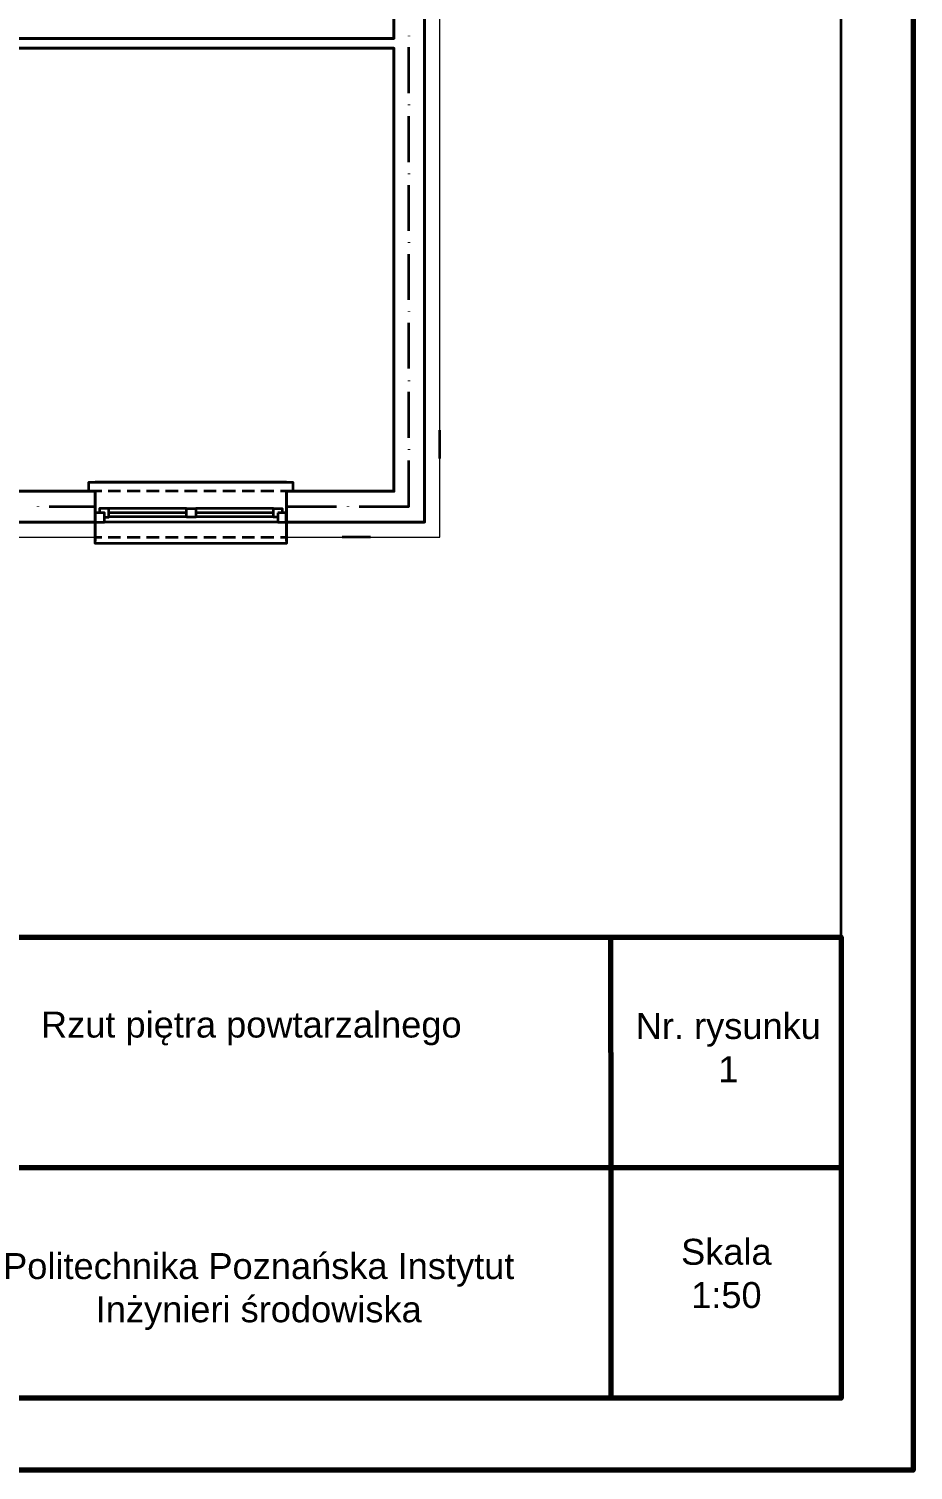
# Model space of a CAD drawing. Header units: millimetres. Extents: x 135 to 13042, y 991 to 8969.
# Drawn here: x 12428 to 13042, y 5784 to 6784 of the extents above; entities that cross this region are included whole.
import ezdxf

# ---------------------------------------------------------------- set-up
doc = ezdxf.new("R2010")
doc.units = ezdxf.units.MM
doc.styles.add('numery działek', font='arial.ttf', dxfattribs={"height": 15})

msp = doc.modelspace()

# ---------------------------------------------------------------- linework, layer by layer
at = {"linetype": 'ByBlock', "lineweight": 70}
for p, q in [((12832.4, 6073.7), (12832.4, 5833.7)), ((11872.4, 5993.7), (12992.4, 5993.7))]:
    msp.add_line(p, q, dxfattribs=at)
for points in [[(7442.4, 7883.7), (13042.4, 7883.7), (13042.4, 5783.7), (7442.4, 5783.7)], [(11712.4, 6153.7), (12992.4, 6153.7), (12992.4, 5833.7), (11712.4, 5833.7)]]:
    msp.add_lwpolyline(points, close=True, dxfattribs=at)
at = {"linetype": 'ByBlock', "lineweight": 35}
msp.add_lwpolyline([(7542.4, 7833.7), (7542.4, 5833.7), (12992.4, 5833.7), (12992.4, 7833.7)], close=True, dxfattribs=at)
at = {"lineweight": 40}
for points in [[(12607.2, 6441.8), (12703.1, 6441.8), (12703.1, 7092.7), (12681.8, 7092.7), (12681.8, 6777.4), (12357.4, 6777.4), (12357.4, 6781.9), (12336.4, 6781.9), (12336.4, 6717.4), (12357.4, 6717.4), (12357.4, 6770.6), (12681.8, 6770.6), (12681.8, 6463.1), (12607.2, 6463.1), (12607.2, 6431.3)], [(12474.4, 6431.3), (12474.4, 6463.1), (12357.4, 6463.1), (12357.4, 6636.7), (12336.4, 6636.7), (12336.4, 6597), (12306, 6597), (12306, 6589.9), (12309.8, 6589.9), (12306, 6589.9)], [(12240.4, 6309), (12357.4, 6309), (12357.4, 6441.8), (12474.4, 6441.8)]]:
    msp.add_lwpolyline(points, dxfattribs=at)
at = {"lineweight": 9}
for points in [[(12607.2, 6431.3), (12713.6, 6431.3), (12713.6, 7092.7), (12703.1, 7092.7)], [(12240.4, 6298.5), (12368.3, 6298.5), (12368.3, 6431.3), (12474.4, 6431.3)]]:
    msp.add_lwpolyline(points, dxfattribs=at)
at = {"lineweight": 35}
for points in [[(12429.8, 6777.4), (12449.7, 6777.4)], [(12439.5, 6777.4), (12439.5, 6777)], [(12692.2, 6779.2), (12692.2, 6778.9)], [(12429.8, 6770.6), (12449.7, 6770.6)], [(12692.2, 6739.5), (12692.2, 6771.4)], [(12692.2, 6731.6), (12692.2, 6731.2)], [(12692.2, 6691.5), (12692.2, 6723.4)], [(12692.2, 6683.6), (12692.2, 6683.2)], [(12692.2, 6643.9), (12692.2, 6675.7)], [(12692.2, 6636), (12692.2, 6635.6)], [(12692.2, 6595.9), (12692.2, 6627.7)], [(12692.2, 6588), (12692.2, 6587.6)], [(12692.2, 6548.3), (12692.2, 6580.1)], [(12692.2, 6540), (12692.2, 6539.6)], [(12692.2, 6500.3), (12692.2, 6532.1)], [(12713.6, 6486), (12713.6, 6505.5)], [(12657.7, 6452.6), (12692.2, 6452.6), (12692.2, 6484.5)], [(12692.2, 6492.4), (12692.2, 6492)], [(12478.9, 6463.1), (12469.9, 6463.1), (12469.9, 6469.5), (12611.7, 6469.5), (12611.7, 6463.1), (12603, 6463.1)], [(12607.2, 6469.5), (12474.4, 6469.5)], [(12607.2, 6428.6), (12607.2, 6463.1), (12607.2, 6426.8), (12474.4, 6426.8), (12474.4, 6463.1), (12474.4, 6428.6)], [(12492, 6463.1), (12483.4, 6463.1)], [(12505.5, 6463.1), (12496.5, 6463.1)], [(12518.7, 6463.1), (12510, 6463.1)], [(12532.1, 6463.1), (12523.1, 6463.1)], [(12545.3, 6463.1), (12536.3, 6463.1)], [(12558.4, 6463.1), (12549.8, 6463.1)], [(12571.9, 6463.1), (12562.9, 6463.1)], [(12585, 6463.1), (12576.4, 6463.1)], [(12598.5, 6463.1), (12589.5, 6463.1)], [(12665.6, 6463.1), (12645.8, 6463.1)], [(12646.5, 6463.1), (12666.4, 6463.1)], [(12434.6, 6452.6), (12434.6, 6452.3)], [(12442.5, 6452.6), (12474.4, 6452.6)], [(12607.2, 6452.6), (12642, 6452.6)], [(12649.9, 6452.6), (12649.9, 6452.3)], [(12480.8, 6445.1), (12483.8, 6445.1), (12483.8, 6451.1), (12477.4, 6451.1), (12477.4, 6448.1)], [(12537.8, 6451.1), (12483.8, 6451.1)], [(12537.8, 6448.1), (12483.8, 6448.1)], [(12537.8, 6445.5), (12483.8, 6445.5)], [(12601.1, 6445.1), (12598.1, 6445.1), (12598.1, 6451.1), (12544.2, 6451.1)], [(12598.1, 6448.1), (12544.2, 6448.1)], [(12598.1, 6445.5), (12544.2, 6445.5)], [(12598.1, 6451.1), (12604.1, 6451.1), (12604.1, 6448.1)], [(12601.1, 6441.8), (12480.8, 6441.8)], [(12474.4, 6431.3), (12478.9, 6431.3)], [(12483.4, 6431.3), (12492, 6431.3)], [(12496.5, 6431.3), (12505.5, 6431.3)], [(12510, 6431.3), (12518.7, 6431.3)], [(12523.1, 6431.3), (12532.1, 6431.3)], [(12536.3, 6431.3), (12545.3, 6431.3)], [(12549.8, 6431.3), (12558.4, 6431.3)], [(12562.9, 6431.3), (12571.9, 6431.3)], [(12576.4, 6431.3), (12585, 6431.3)], [(12589.5, 6431.3), (12598.5, 6431.3)], [(12603, 6431.3), (12607.2, 6431.3)], [(12665.6, 6431.3), (12645.8, 6431.3)]]:
    msp.add_lwpolyline(points, dxfattribs=at)
for points in [[(12645.8, 6777.4), (12665.6, 6777.4)], [(12666.4, 6770.6), (12646.5, 6770.6)], [(12681.8, 6484.9), (12681.8, 6504.8)], [(12474.4, 6448.1), (12474.4, 6441.8), (12480.8, 6441.8), (12480.8, 6448.1)], [(12537.8, 6445.1), (12537.8, 6451.1), (12540.8, 6451.1), (12544.2, 6451.1), (12544.2, 6445.1), (12540.8, 6445.1)], [(12601.1, 6448.1), (12601.1, 6441.8), (12607.1, 6441.8), (12607.1, 6448.1)]]:
    msp.add_lwpolyline(points, close=True, dxfattribs=at)
at = {"linetype": 'ByBlock', "lineweight": 70}
msp.add_lwpolyline([(12832.4, 6073.7), (12832.4, 6153.7), (12992.4, 6153.7), (12992.4, 6073.7)], dxfattribs=at)

# ---------------------------------------------------------------- texts
at = {"lineweight": 35, "char_height": 18, "attachment_point": 1, "style": 'numery działek'}
for s, width, gutter_width, heights, insert in [('\\pxqc;Rzut piętra powtarzalnego', 370.145, 75, [0], (12397.7, 6102)), ('\\pxqc;Nr. rysunku\\P1', 252.981, 16.2, [67.8], (12787.5, 6101)), ('\\pxqc;Skala\\P1:50', 48.708, 75, [0], (12888.3, 5944.3)), ('\\pxqc;Politechnika Poznańska Instytut Inżynieri środowiska', 362.467, 75, [0], (12406.7, 5934.4))]:
    msp.add_mtext_dynamic_manual_height_columns(s, width=width, gutter_width=gutter_width, heights=heights, dxfattribs=dict(at, insert=insert))

doc.saveas('drawing.dxf')
